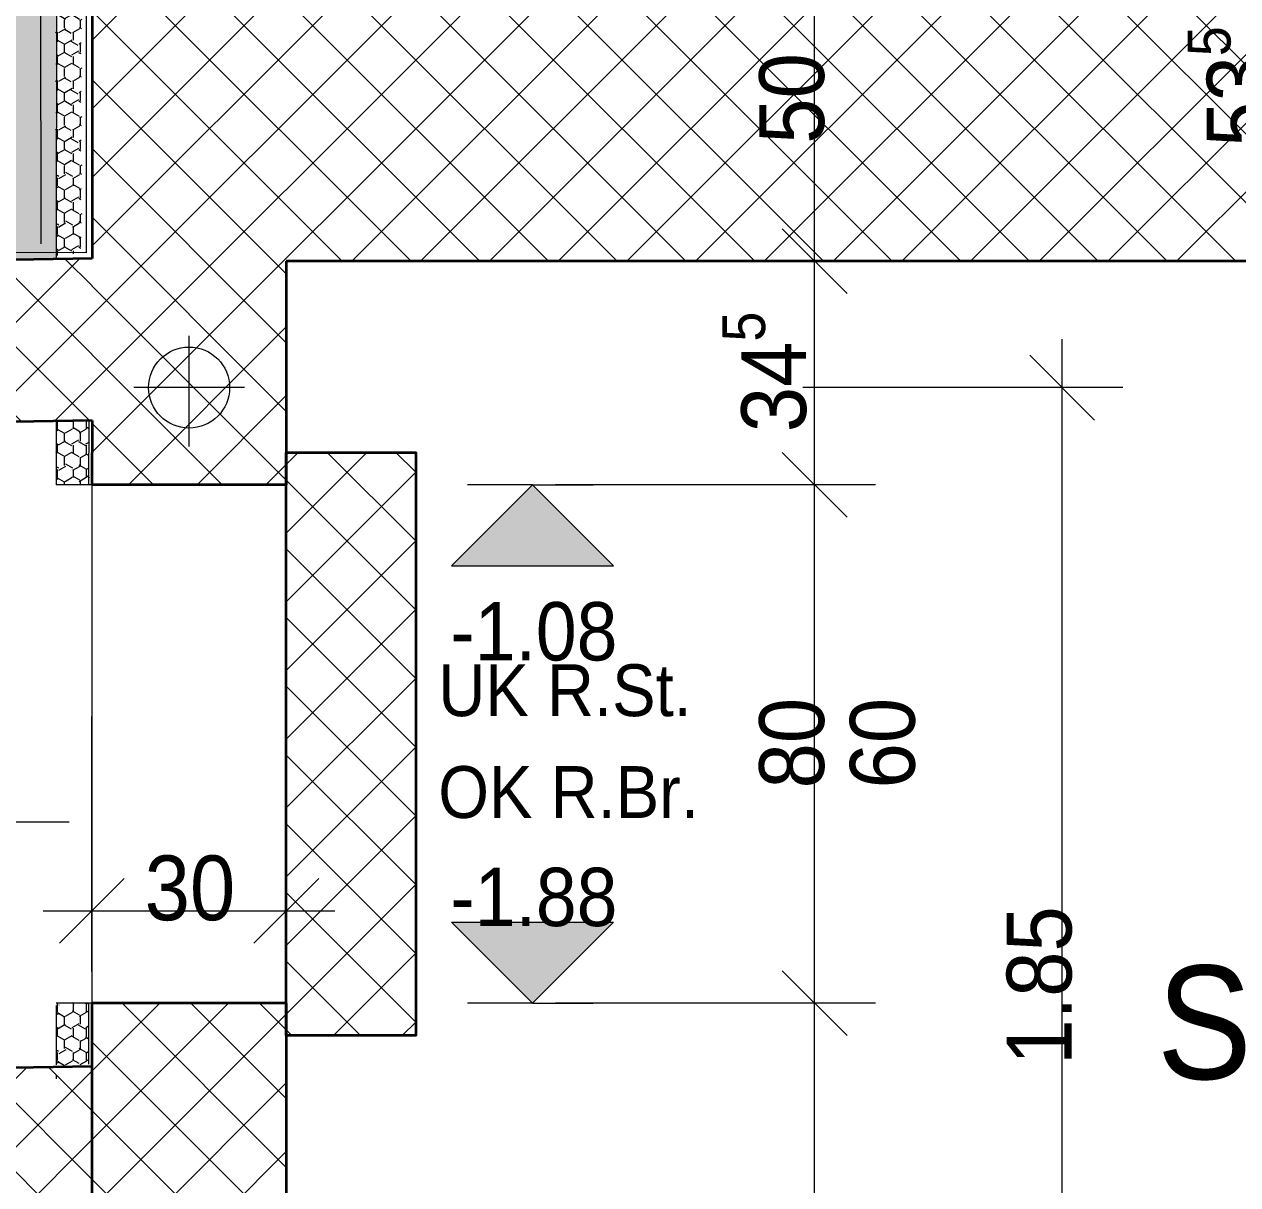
# Model space of a CAD drawing. Header units: metres. Extents: x -0.64 to 0.89, y -0.01 to 0.61.
# Drawn here: x 0.33487 to 0.37233, y 0.16464 to 0.20046 of the extents above; entities that cross this region are included whole.
import ezdxf
from ezdxf.xclip import XClip

# ---------------------------------------------------------------- set-up
doc = ezdxf.new("R2010")
doc.units = ezdxf.units.M
doc.header["$MEASUREMENT"] = 0
doc.header["$XCLIPFRAME"] = 0
doc.linetypes.add('Strichpunkt 3_1_1mm Achsen', pattern=[0.005, 0.003, -0.001, 0, -0.001])
doc.linetypes.add('Strichpunkt 6_2_2mm Schnitt', pattern=[0.01, 0.006, -0.002, 0, -0.002])
for name, color, linetype in [('011_Stift 1.Grau', 7, 'Continuous'), ('011_Stift 1.Grau Schichttrennlinien', 7, 'Continuous'), ('011_Stift 2.Gelb', 7, 'Continuous'), ('015 Innenwände', 7, 'Continuous'), ('015 Innenwände Bauteilschraffuren', 7, 'Continuous'), ('015 Innenwände Schichttrennlinien', 7, 'Continuous'), ('030 Bodenaufbauten', 7, 'Continuous'), ('035 Decken Bauteilschraffuren', 7, 'Continuous'), ('035 Decken Schichttrennlinien', 7, 'Continuous'), ('060 Möbel Einbau', 7, 'Continuous'), ('060 Möbel Einbau Bauteilschraffuren', 7, 'Continuous'), ('120 Bemassungen Detail', 7, 'Continuous')]:
    doc.layers.add(name, color=color, linetype=linetype)
doc.styles.add('ERSTELLTER_STIL_5', font='Arial.ttf', dxfattribs={"width": 0.9})
doc.linetypes.add('Bitumen - 1-Lag. 1_5', pattern='A,0,[6,51.6.4.1 Schutzraum1.Shx,S=1.5873e-05,R=0,X=0,Y=0],-0.002,0', length=0.002)
doc.linetypes.add('Drainmatte', pattern='A,0,[4,51.6.4.1 Schutzraum1.Shx,S=2.38095e-05,R=0,X=0,Y=1.351e-15],-0.003,0', length=0.003)
pattern_1 = [(45, (-2.9707891, 0.2078478), (-0.0010606602, 0.0010606602), []), (135, (-2.9707891, 0.2078478), (0.0010606602, 0.0010606602), [])]
pattern_2 = [(90, (-2.9707891, 0.2078478), (-0.0004330127, 0), [0.00025, -0.0005]), (90, (-2.9710056, 0.2082228), (-0.0004330127, 0), [0.00025, -0.0005]), (150, (-2.9707891, 0.2080978), (0.00021650635, 0.000375), [0.00025, -0.0005]), (150, (-2.9712221, 0.2080978), (0.00021650635, 0.000375), [0.00025, -0.0005]), (210, (-2.9707891, 0.2078478), (-0.00021650635, 0.000375), [0.00025, -0.0005]), (210, (-2.9712221, 0.2078478), (-0.00021650635, 0.000375), [0.00025, -0.0005])]

# ---------------------------------------------------------------- blocks, each defined once
blk = doc.blocks.new('Zeichnung_3_2', base_point=(-2.970789, 0.207848))
at = {"layer": '015 Innenwände Bauteilschraffuren', "linetype": 'Continuous', "lineweight": 0, "true_color": 0x000000}
h = blk.add_hatch(dxfattribs=at)
h.set_pattern_fill('Dämmstoff__Polystyrol_XP_F0', color=18, style=0, pattern_type=2)
h.set_pattern_definition(pattern_2)
h.paths.add_polyline_path([(0.335862, 0.203333), (0.335857, 0.193323), (0.33663, 0.193406), (0.336629, 0.202383), (0.337671, 0.203365)])
h = blk.add_hatch(dxfattribs=at)
h.set_pattern_fill('Dämmstoff__Polystyrol_XP_F0', color=18, style=0, pattern_type=2)
h.set_pattern_definition(pattern_2)
h.paths.add_polyline_path([(0.335858, 0.186248), (0.336858, 0.186248), (0.336859, 0.188227), (0.335859, 0.188209)])
h = blk.add_hatch(dxfattribs=at)
h.set_pattern_fill('Dämmstoff__Polystyrol_XP_F0', color=18, style=0, pattern_type=2)
h.set_pattern_definition(pattern_2)
h.paths.add_polyline_path([(0.335858, 0.168343), (0.336858, 0.16836), (0.336858, 0.170247), (0.335858, 0.170229)])
h = blk.add_hatch(dxfattribs=at)
h.set_pattern_fill('Beton_0002', color=18, style=0, pattern_type=2)
h.set_pattern_definition(pattern_1)
h.paths.add_polyline_path([(0.342958, 0.170248), (0.336958, 0.170248), (0.336958, 0.151648), (0.342958, 0.151648)])
at = {"layer": '030 Bodenaufbauten', "linetype": 'Continuous', "lineweight": 0, "true_color": 0xe4dfdb}
blk.add_hatch(color=254, dxfattribs=at).paths.add_polyline_path([(0.217571, 0.202777), (0.217571, 0.128823), (0.427551, 0.128823), (0.427551, 0.140648), (0.336958, 0.140648), (0.336958, 0.142648), (0.335858, 0.142648), (0.335858, 0.163269), (0.247924, 0.161734), (0.247919, 0.191777), (0.335856, 0.193206), (0.335865, 0.204927), (0.380865, 0.205662), (0.380858, 0.206237), (0.309482, 0.205166), (0.309515, 0.202966), (0.303515, 0.202877)])
at = {"layer": '035 Decken Bauteilschraffuren', "linetype": 'Continuous', "lineweight": 0, "true_color": 0x000000}
h = blk.add_hatch(dxfattribs=at)
h.set_pattern_fill('Beton_0002', color=18, style=0, pattern_type=2)
h.set_pattern_definition(pattern_1)
h.paths.add_polyline_path([(0.336958, 0.186248), (0.342958, 0.186248), (0.342958, 0.193148), (0.394958, 0.193148), (0.394958, 0.197448), (0.427551, 0.197448), (0.427551, 0.205448), (0.384956, 0.205448), (0.384965, 0.203868), (0.33798, 0.203163), (0.336965, 0.202148)])
h = blk.add_hatch(dxfattribs=at)
h.set_pattern_fill('Beton_0002', color=18, style=0, pattern_type=2)
h.set_pattern_definition(pattern_1)
h.paths.add_polyline_path([(0.342958, 0.187248), (0.342958, 0.169248), (0.346958, 0.169248), (0.346958, 0.187248)])
at = {"layer": '060 Möbel Einbau Bauteilschraffuren', "linetype": 'Continuous', "lineweight": 0, "true_color": 0x000000}
h = blk.add_hatch(dxfattribs=at)
h.set_pattern_fill('Beton_0002', color=18, style=0, pattern_type=2)
h.set_pattern_definition(pattern_1)
h.paths.add_polyline_path([(0.247919, 0.191777), (0.247924, 0.161734), (0.25504, 0.186901), (0.336959, 0.188229), (0.336965, 0.19323)])
h = blk.add_hatch(dxfattribs=at)
h.set_pattern_fill('Beton_0002', color=18, style=0, pattern_type=2)
h.set_pattern_definition(pattern_1)
h.paths.add_polyline_path([(0.336958, 0.168289), (0.25504, 0.166859), (0.25504, 0.186901), (0.247924, 0.161734), (0.336958, 0.163288)])
at = {"layer": '120 Bemassungen Detail', "linetype": 'Continuous', "lineweight": 0, "true_color": 0x000000}
for points in [[(0.350553, 0.186248), (0.348053, 0.183748), (0.353053, 0.183748)], [(0.350553, 0.170248), (0.353053, 0.172748), (0.348053, 0.172748)]]:
    blk.add_hatch(color=18, dxfattribs=at).paths.add_polyline_path(points)
at = {"layer": '011_Stift 1.Grau', "color": 152, "linetype": 'Strichpunkt 6_2_2mm Schnitt', "lineweight": 13, "ltscale": 1000, "true_color": 0x0365dd}
blk.add_line((0.217571, 0.175848), (0.33626, 0.175848), dxfattribs=at)
at = {"layer": '011_Stift 1.Grau', "color": 7, "linetype": 'Bitumen - 1-Lag. 1_5', "lineweight": 13, "ltscale": 1000, "flags": 128}
blk.add_lwpolyline([(0.384736, 0.206451), (0.384742, 0.204642), (0.38413, 0.204034), (0.337848, 0.20334), (0.336785, 0.202297), (0.336778, 0.193405), (0.332757, 0.19342)], dxfattribs=at)
at = {"layer": '011_Stift 1.Grau Schichttrennlinien', "color": 7, "linetype": 'Strichpunkt 3_1_1mm Achsen', "lineweight": 13, "ltscale": 1000}
for p, q in [((0.339958, 0.187429), (0.339958, 0.190848)), ((0.341668, 0.189248), (0.338249, 0.189248))]:
    blk.add_line(p, q, dxfattribs=at)
at = {"layer": '011_Stift 1.Grau Schichttrennlinien', "color": 7, "linetype": 'Continuous', "lineweight": 35, "ltscale": 1000, "flags": 128}
blk.add_lwpolyline([(0.342958, 0.169248), (0.342958, 0.187248), (0.346958, 0.187248), (0.346958, 0.169248)], close=True, dxfattribs=at)
at = {"layer": '011_Stift 1.Grau Schichttrennlinien', "color": 7, "linetype": 'Continuous', "lineweight": 13, "ltscale": 1000}
blk.add_circle((0.339958, 0.189248), 0.00125, dxfattribs=at)
at = {"layer": '011_Stift 2.Gelb', "color": 7, "linetype": 'Drainmatte', "lineweight": 13, "ltscale": 1000}
blk.add_line((0.335391, 0.193685), (0.335385, 0.205137), dxfattribs=at)
at = {"layer": '015 Innenwände', "color": 7, "linetype": 'Continuous', "lineweight": 20, "ltscale": 1000}
for p, q in [((0.335865, 0.204927), (0.335856, 0.193206)), ((0.335859, 0.188209), (0.335858, 0.186248)), ((0.336958, 0.186248), (0.335858, 0.186248)), ((0.336958, 0.170248), (0.335858, 0.170248)), ((0.335858, 0.170176), (0.335858, 0.168343)), ((0.335858, 0.168019), (0.335858, 0.167913))]:
    blk.add_line(p, q, dxfattribs=at)
at = {"layer": '015 Innenwände', "color": 7, "linetype": 'Continuous', "lineweight": 35, "ltscale": 1000}
for p, q in [((0.342958, 0.193148), (0.342958, 0.186248)), ((0.336958, 0.170248), (0.336958, 0.143648)), ((0.342958, 0.170248), (0.342958, 0.152248))]:
    blk.add_line(p, q, dxfattribs=at)
at = {"layer": '015 Innenwände', "color": 7, "linetype": 'Continuous', "lineweight": 13, "ltscale": 1000}
for p, q in [((0.336958, 0.186248), (0.336958, 0.170248)), ((0.342958, 0.186248), (0.342958, 0.170248))]:
    blk.add_line(p, q, dxfattribs=at)
at = {"layer": '015 Innenwände Schichttrennlinien', "color": 7, "linetype": 'Continuous', "lineweight": 35, "ltscale": 1000}
for p, q in [((0.336965, 0.203148), (0.336964, 0.19323)), ((0.336962, 0.188229), (0.336958, 0.186248))]:
    blk.add_line(p, q, dxfattribs=at)
at = {"layer": '015 Innenwände Schichttrennlinien', "color": 7, "linetype": 'Continuous', "lineweight": 13, "ltscale": 1000}
for p, q in [((0.336859, 0.188227), (0.336858, 0.186248)), ((0.336858, 0.170247), (0.336858, 0.16836))]:
    blk.add_line(p, q, dxfattribs=at)
at = {"layer": '035 Decken Schichttrennlinien', "color": 7, "linetype": 'Continuous', "lineweight": 35, "ltscale": 1000}
for p, q in [((0.394958, 0.193148), (0.342958, 0.193148)), ((0.342958, 0.186248), (0.336958, 0.186248)), ((0.342958, 0.170248), (0.336958, 0.170248))]:
    blk.add_line(p, q, dxfattribs=at)
at = {"layer": '060 Möbel Einbau', "color": 7, "linetype": 'Continuous', "lineweight": 35, "ltscale": 1000}
for p, q in [((0.336965, 0.19323), (0.247919, 0.191777)), ((0.336962, 0.188229), (0.25504, 0.186901)), ((0.336958, 0.168289), (0.25504, 0.166859))]:
    blk.add_line(p, q, dxfattribs=at)
at = {"layer": '120 Bemassungen Detail', "color": 7, "linetype": 'Continuous', "lineweight": 13, "ltscale": 1000}
for p, q in [((0.359265, 0.193148), (0.359265, 0.203148)), ((0.358265, 0.194148), (0.360265, 0.192148)), ((0.36114, 0.193148), (0.351265, 0.193148)), ((0.359265, 0.186248), (0.359265, 0.193148)), ((0.381632, 0.193148), (0.371757, 0.193148)), ((0.366904, 0.189248), (0.366904, 0.190748)), ((0.367904, 0.188248), (0.365904, 0.190248)), ((0.368779, 0.189248), (0.358904, 0.189248)), ((0.366904, 0.152248), (0.366904, 0.189248)), ((0.358265, 0.187248), (0.360265, 0.185248)), ((0.350553, 0.186248), (0.348053, 0.183748)), ((0.350553, 0.186248), (0.348553, 0.186248)), ((0.350553, 0.186248), (0.352428, 0.186248)), ((0.353053, 0.183748), (0.350553, 0.186248)), ((0.36114, 0.186248), (0.351265, 0.186248)), ((0.359265, 0.170248), (0.359265, 0.186248)), ((0.348053, 0.183748), (0.353053, 0.183748)), ((0.336958, 0.171224), (0.336958, 0.179099)), ((0.342958, 0.171224), (0.342958, 0.179099)), ((0.337958, 0.174099), (0.335958, 0.172099)), ((0.341958, 0.172099), (0.343958, 0.174099)), ((0.335458, 0.173099), (0.336958, 0.173099)), ((0.336958, 0.173099), (0.342958, 0.173099)), ((0.342958, 0.173099), (0.344458, 0.173099)), ((0.350553, 0.170248), (0.348053, 0.172748)), ((0.348053, 0.172748), (0.353053, 0.172748)), ((0.353053, 0.172748), (0.350553, 0.170248)), ((0.358265, 0.171248), (0.360265, 0.169248)), ((0.350553, 0.170248), (0.348553, 0.170248)), ((0.350553, 0.170248), (0.352428, 0.170248)), ((0.36114, 0.170248), (0.351265, 0.170248)), ((0.359265, 0.152248), (0.359265, 0.170248))]:
    blk.add_line(p, q, dxfattribs=at)
at = {"layer": '120 Bemassungen Detail', "color": 7, "linetype": 'Continuous', "lineweight": 13, "char_height": 0.002, "attachment_point": 7, "rotation": 90, "style": 'ERSTELLTER_STIL_5'}
for s, insert in [('\\A1;{\\pql;\\fArial|b0|i0|c0|p0;\\W0.900000;53\\fArial|b0|i0|c0|p0;\\W0.900000;\\A1{\\H.66x;\\S5^  ;}}', (0.373953, 0.196682)), ('\\A1;{\\pql;\\fArial|b0|i0|c0|p0;\\W0.900000;50}', (0.359584, 0.196775)), ('\\A1;{\\pql;\\fArial|b0|i0|c0|p0;\\W0.900000;34\\fArial|b0|i0|c0|p0;\\W0.900000;\\A1{\\H.66x;\\S5^  ;}}', (0.359586, 0.187872)), ('\\A1;{\\pql;\\fArial|b0|i0|c0|p0;\\W0.900000;80}', (0.359584, 0.176875)), ('\\A1;{\\pql;\\fArial|b0|i0|c0|p0;\\W0.900000;60}', (0.362384, 0.176875)), ('\\A1;{\\pql;\\fArial|b0|i0|c0|p0;\\W0.900000;1.85}', (0.367223, 0.168346))]:
    blk.add_mtext(s, dxfattribs=dict(at, insert=insert))
at = {"layer": '120 Bemassungen Detail', "color": 7, "linetype": 'Continuous', "lineweight": 13, "attachment_point": 7, "style": 'ERSTELLTER_STIL_5'}
for s, insert, char_height in [('\\A1;{\\pql;\\fArial|b0|i0|c0|p0;\\W0.900000;-1.08}', (0.348021, 0.180801), 0.0018), ('\\A1;{\\pql;\\fArial|b0|i0|c0|p0;\\W0.900000;UK R.St.}', (0.34765, 0.179084), 0.0016), ('\\A1;{\\pql;\\fArial|b0|i0|c0|p0;\\W0.900000;OK R.Br.}', (0.34765, 0.175941), 0.0016), ('\\A1;{\\pql;\\fArial|b0|i0|c0|p0;\\W0.900000;30}', (0.338586, 0.172778), 0.002), ('\\A1;{\\pql;\\fArial|b0|i0|c0|p0;\\W0.900000;-1.88}', (0.348021, 0.172601), 0.0018), ('\\A1;{\\pql;\\fArial|b0|i0|c0|p0;\\W0.900000;Schutzraum}', (0.369828, 0.167857), 0.0035)]:
    blk.add_mtext(s, dxfattribs=dict(at, insert=insert, char_height=char_height))

msp = doc.modelspace()

# ---------------------------------------------------------------- block references
at = {"layer": '011_Stift 1.Grau', "color": 7, "linetype": 'Continuous', "lineweight": 13, "ltscale": 1000}
ref = msp.add_blockref('Zeichnung_3_2', (-2.970789, 0.207848), dxfattribs=at)
XClip(ref).set_block_clipping_path([(0.2175707065, 0.1288228011), (0.427550655, 0.270042583)])

doc.saveas('drawing.dxf')
